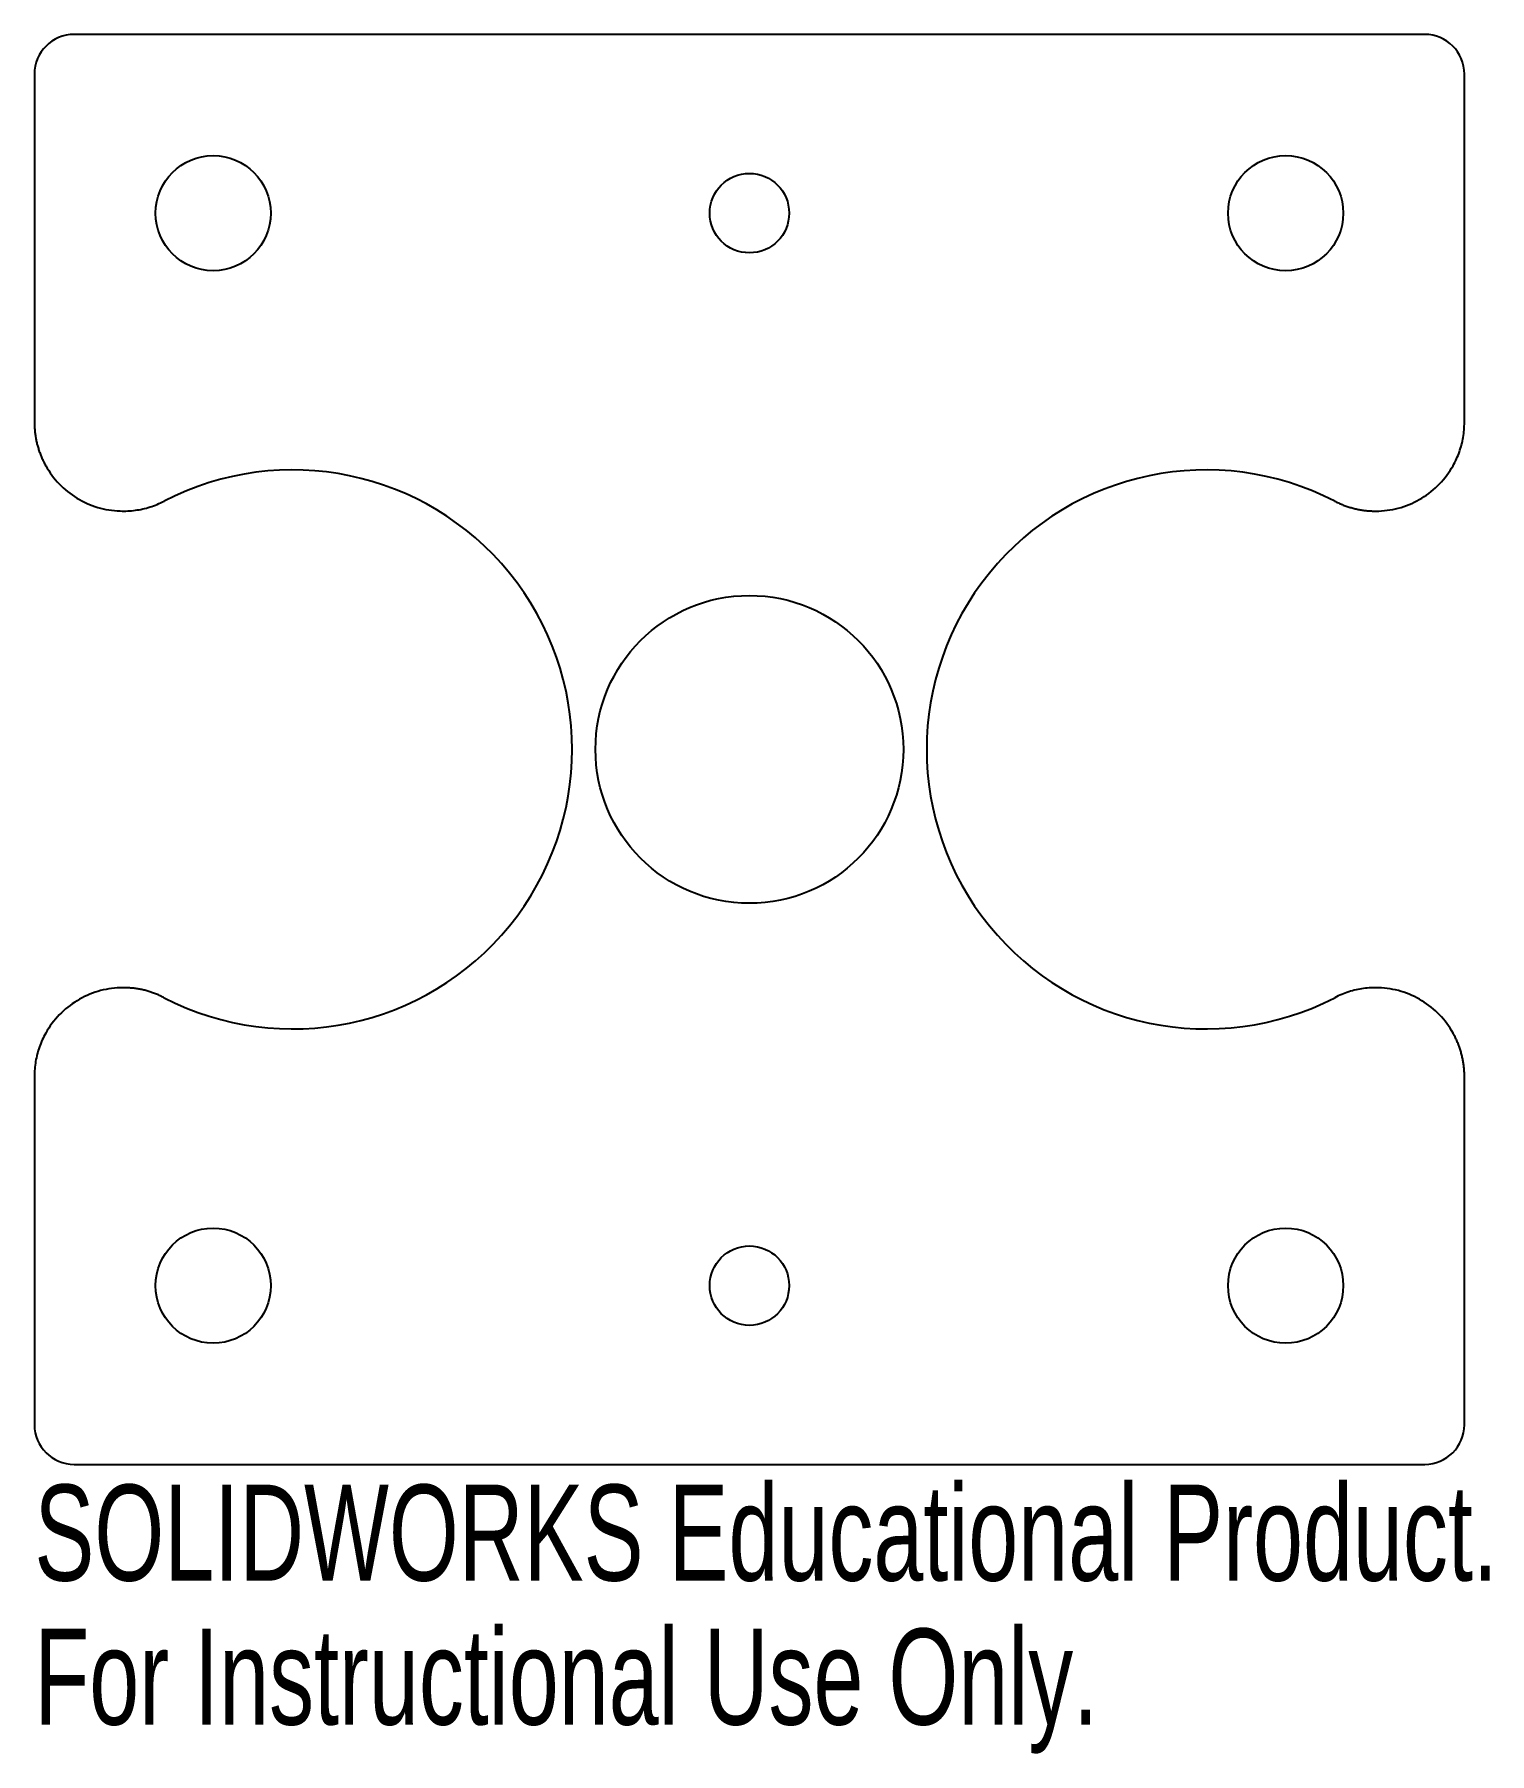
# Model space of a CAD drawing. Header units: millimetres. Extents: x -36 to 37.3, y -50.6 to 36.
import ezdxf

# ---------------------------------------------------------------- set-up
doc = ezdxf.new("R2010")
doc.units = ezdxf.units.MM
doc.styles.add('SLDTEXTSTYLE0', font='TXT', dxfattribs={"width": 0.7})

msp = doc.modelspace()

# ---------------------------------------------------------------- linework, layer by layer
at = {"color": 7, "linetype": 'Continuous', "lineweight": 25}
for p, q in [((34, 36), (-34, 36)), ((-36, 34), (-36, 16.475)), ((36, 16.475), (36, 34)), ((-36, -16.475), (-36, -34)), ((36, -34), (36, -16.475)), ((-34, -36), (34, -36))]:
    msp.add_line(p, q, dxfattribs=at)
for centre, radius in [((-27, 27), 2.9), ((27, 27), 2.9), ((0, 27), 2), ((0, 0), 7.75), ((-27, -27), 2.9), ((27, -27), 2.9), ((0, -27), 2)]:
    msp.add_circle(centre, radius, dxfattribs=at)
for centre, radius, start, end in [((-34, 34), 2, 90, 180), ((34, 34), 2, 0, 90), ((-23, 0), 14.075, 242.64042, 117.35958), ((23, 0), 14.075, 62.64042, 297.35958), ((-34, -34), 2, 180, 270), ((34, -34), 2, 270, 0)]:
    msp.add_arc(centre, radius, start, end, dxfattribs=at)
for points, knots in [([(-36, 16.475), (-35.999, 16.404), (-35.997, 16.264), (-35.983, 16.055), (-35.959, 15.848), (-35.926, 15.644), (-35.883, 15.442), (-35.831, 15.243), (-35.77, 15.046), (-35.698, 14.851), (-35.618, 14.66), (-35.528, 14.47), (-35.283, 14.01), (-34.785, 13.331), (-33.879, 12.615), (-32.827, 12.137), (-31.936, 11.996), (-31.298, 12), (-30.916, 12.034), (-30.542, 12.101), (-30.175, 12.201), (-29.815, 12.331), (-29.585, 12.444), (-29.468, 12.501)], [0, 0, 0, 0, 0.023102, 0.045981, 0.068686, 0.091266, 0.113771, 0.136251, 0.158758, 0.181341, 0.204052, 0.226939, 0.250049, 0.374751, 0.499508, 0.624383, 0.749314, 0.791607, 0.833281, 0.874643, 0.916009, 0.957692, 1, 1, 1, 1]), ([(29.468, 12.501), (29.532, 12.469), (29.658, 12.406), (29.851, 12.323), (30.046, 12.248), (30.243, 12.184), (30.442, 12.129), (30.644, 12.084), (30.847, 12.048), (31.053, 12.022), (31.261, 12.005), (31.472, 11.998), (31.993, 12.005), (32.824, 12.136), (33.875, 12.612), (34.781, 13.327), (35.315, 14.054), (35.605, 14.622), (35.749, 14.976), (35.862, 15.339), (35.941, 15.71), (35.991, 16.09), (35.997, 16.346), (36, 16.475)], [0, 0, 0, 0, 0.023166, 0.046107, 0.068872, 0.091512, 0.114075, 0.136615, 0.15918, 0.181823, 0.204594, 0.227543, 0.250718, 0.375288, 0.499914, 0.624697, 0.749536, 0.79179, 0.833427, 0.874754, 0.916084, 0.95773, 1, 1, 1, 1]), ([(-29.468, -12.501), (-29.532, -12.469), (-29.658, -12.406), (-29.851, -12.323), (-30.046, -12.248), (-30.243, -12.184), (-30.442, -12.129), (-30.644, -12.084), (-30.847, -12.048), (-31.053, -12.022), (-31.261, -12.005), (-31.472, -11.998), (-31.993, -12.005), (-32.824, -12.136), (-33.875, -12.612), (-34.781, -13.327), (-35.315, -14.054), (-35.605, -14.622), (-35.749, -14.976), (-35.862, -15.339), (-35.941, -15.71), (-35.991, -16.09), (-35.997, -16.346), (-36, -16.475)], [0, 0, 0, 0, 0.023166, 0.046107, 0.068872, 0.091512, 0.114075, 0.136615, 0.15918, 0.181823, 0.204594, 0.227543, 0.250718, 0.375288, 0.499914, 0.624697, 0.749536, 0.79179, 0.833427, 0.874754, 0.916084, 0.95773, 1, 1, 1, 1]), ([(36, -16.475), (35.999, -16.404), (35.997, -16.264), (35.983, -16.055), (35.959, -15.848), (35.926, -15.644), (35.883, -15.442), (35.831, -15.243), (35.77, -15.046), (35.698, -14.851), (35.618, -14.66), (35.528, -14.47), (35.283, -14.01), (34.785, -13.331), (33.879, -12.615), (32.827, -12.137), (31.936, -11.996), (31.298, -12), (30.916, -12.034), (30.542, -12.101), (30.175, -12.201), (29.815, -12.331), (29.585, -12.444), (29.468, -12.501)], [0, 0, 0, 0, 0.023102, 0.045981, 0.068686, 0.091266, 0.113771, 0.136251, 0.158758, 0.181341, 0.204052, 0.226939, 0.250049, 0.374751, 0.499508, 0.624383, 0.749314, 0.791607, 0.833281, 0.874643, 0.916009, 0.957692, 1, 1, 1, 1])]:
    msp.add_open_spline(points, degree=3, knots=knots, dxfattribs=at)

# ---------------------------------------------------------------- texts
at = {"color": 7, "linetype": 'Continuous', "char_height": 4.83362, "attachment_point": 1, "style": 'SLDTEXTSTYLE0'}
for s, insert in [('SOLIDWORKS Educational Product.', (-36, -37.02)), ('For Instructional Use Only.', (-36, -44.27))]:
    msp.add_mtext(s, dxfattribs=dict(at, insert=insert))

doc.saveas('drawing.dxf')
